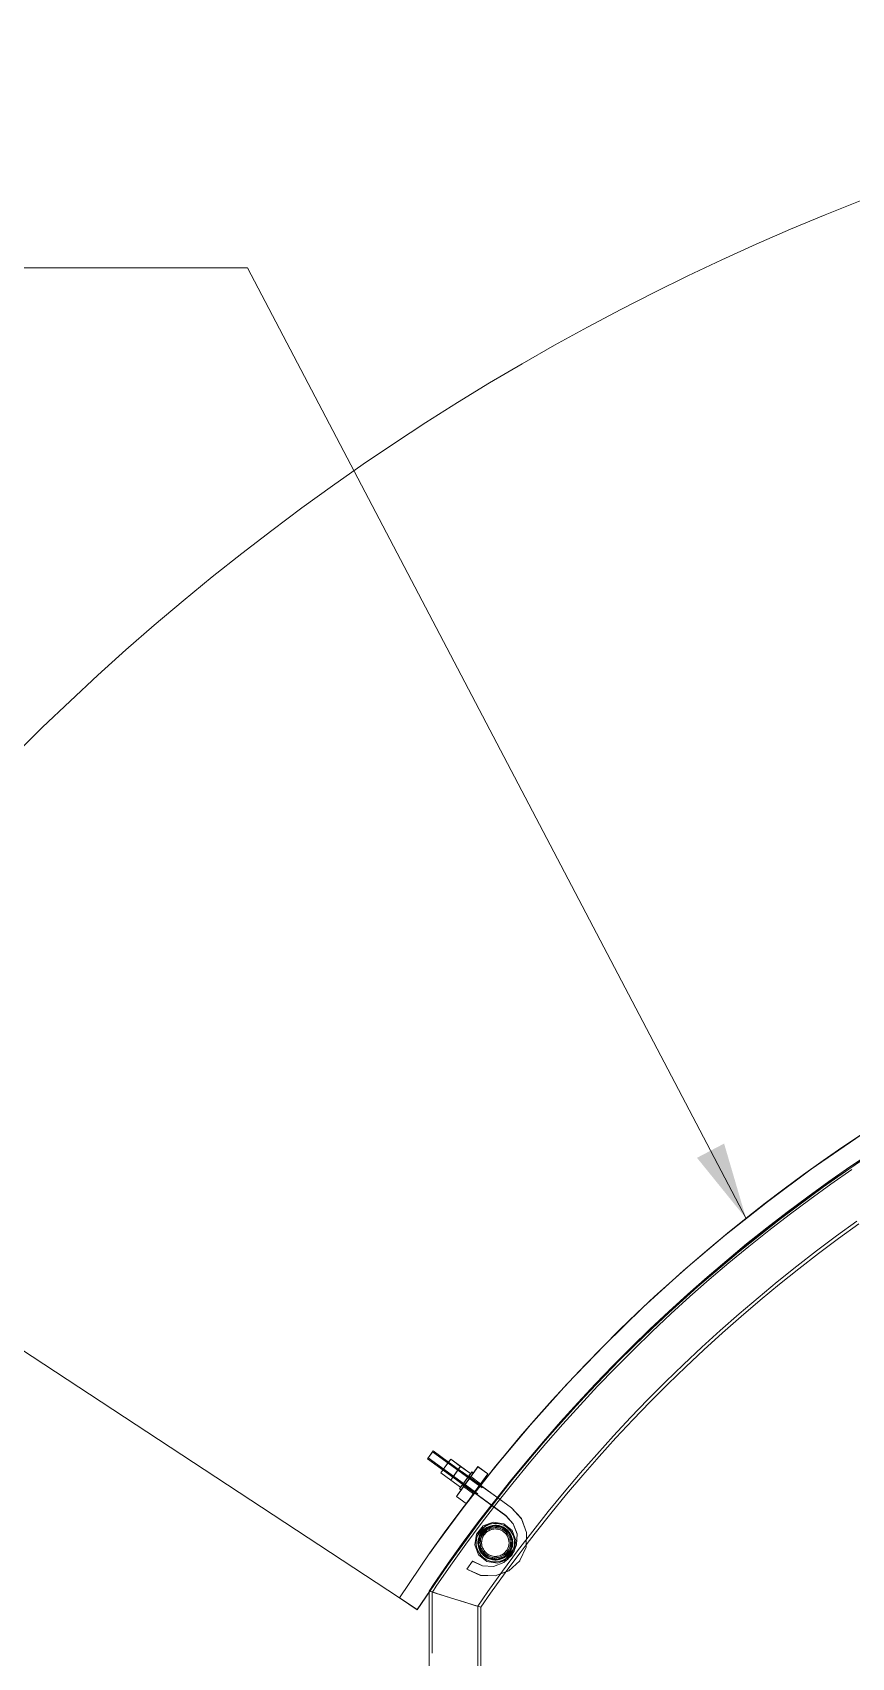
# Model space of a CAD drawing. Header units: millimetres. Extents: x -753 to 90, y 56274 to 56868.
# Drawn here: x -208.9 to -182.2, y 56557.3 to 56610.3 of the extents above; entities that cross this region are included whole.
import ezdxf

# ---------------------------------------------------------------- set-up
doc = ezdxf.new("R2010")
doc.units = ezdxf.units.MM
doc.linetypes.add('XKITLINE00', pattern=[0])
doc.linetypes.add('XKITLINE02', pattern=[4, 2, -2])
for name, color, linetype, lineweight in [('Cota', 4, 'Continuous', 0), ('Peça', 2, 'Continuous', 0), ('Texto', 7, 'Continuous', 0)]:
    doc.layers.add(name, color=color, linetype=linetype, lineweight=lineweight)

# ---------------------------------------------------------------- blocks, each defined once
blk = doc.blocks.new('*A224')
at = {"layer": 'Peça', "color": 7, "linetype": 'XKITLINE02', "lineweight": 0}
for p, q in [((-183.504, 56573.2), (-182.044, 56574.208)), ((-181.656, 56573.625), (-183.097, 56572.63)), ((-184.93, 56572.144), (-183.504, 56573.2)), ((-186.32, 56571.04), (-184.93, 56572.144)), ((-183.097, 56572.63), (-184.504, 56571.588)), ((-184.504, 56571.588), (-185.876, 56570.499)), ((-187.672, 56569.891), (-186.32, 56571.04)), ((-185.876, 56570.499), (-187.21, 56569.365)), ((-188.985, 56568.697), (-187.672, 56569.891)), ((-187.21, 56569.365), (-188.505, 56568.187)), ((-190.256, 56567.459), (-188.985, 56568.697)), ((-188.505, 56568.187), (-189.76, 56566.966)), ((-191.486, 56566.18), (-190.256, 56567.459)), ((-189.76, 56566.966), (-190.973, 56565.703)), ((-192.672, 56564.86), (-191.486, 56566.18)), ((-190.973, 56565.703), (-192.143, 56564.401)), ((-193.813, 56563.501), (-192.672, 56564.86)), ((-192.143, 56564.401), (-193.269, 56563.059)), ((-194.908, 56562.104), (-193.813, 56563.501)), ((-193.269, 56563.059), (-194.35, 56561.681)), ((-195.955, 56560.672), (-194.908, 56562.104)), ((-194.35, 56561.681), (-195.383, 56560.268)), ((-196.954, 56559.205), (-195.955, 56560.672)), ((-195.383, 56560.268), (-196.369, 56558.821)), ((-196.369, 56558.821), (-196.954, 56559.205)), ((-196.954, 56559.205), (-196.954, 56559.205)), ((-196.369, 56558.821), (-196.369, 56558.82))]:
    blk.add_line(p, q, dxfattribs=at)
blk = doc.blocks.new('*A225')
at = {"layer": 'Peça', "color": 7, "linetype": 'XKITLINE02', "lineweight": 0}
for p, q in [((-183.504, 56573.199), (-182.044, 56574.207)), ((-181.656, 56573.624), (-183.097, 56572.63)), ((-184.93, 56572.143), (-183.504, 56573.199)), ((-186.32, 56571.04), (-184.93, 56572.143)), ((-183.097, 56572.63), (-184.504, 56571.588)), ((-184.504, 56571.588), (-185.876, 56570.499)), ((-187.672, 56569.89), (-186.32, 56571.04)), ((-185.876, 56570.499), (-187.21, 56569.365)), ((-188.985, 56568.696), (-187.672, 56569.89)), ((-187.21, 56569.365), (-188.505, 56568.186)), ((-190.256, 56567.459), (-188.985, 56568.696)), ((-188.505, 56568.186), (-189.76, 56566.965)), ((-191.486, 56566.179), (-190.256, 56567.459)), ((-189.76, 56566.965), (-190.973, 56565.703)), ((-192.672, 56564.859), (-191.486, 56566.179)), ((-190.973, 56565.703), (-192.143, 56564.4)), ((-193.813, 56563.5), (-192.672, 56564.859)), ((-192.143, 56564.4), (-193.269, 56563.059)), ((-194.908, 56562.104), (-193.813, 56563.5)), ((-193.269, 56563.059), (-194.35, 56561.681)), ((-195.955, 56560.671), (-194.908, 56562.104)), ((-194.35, 56561.681), (-195.383, 56560.267)), ((-196.954, 56559.204), (-195.955, 56560.671)), ((-195.383, 56560.267), (-196.369, 56558.82)), ((-196.369, 56558.82), (-196.954, 56559.204)), ((-196.954, 56559.204), (-196.954, 56559.203)), ((-196.369, 56558.82), (-196.369, 56558.819))]:
    blk.add_line(p, q, dxfattribs=at)
blk = doc.blocks.new('*A226')
at = {"layer": 'Peça', "color": 4, "linetype": 'XKITLINE00', "lineweight": 0}
for p, q in [((-196.035, 56563.75), (-196.036, 56563.749)), ((-196.036, 56563.749), (-195.533, 56563.383)), ((-194.51, 56562.64), (-194.496, 56562.63)), ((-193.017, 56560.421), (-192.816, 56560.858)), ((-193.376, 56560.088), (-193.474, 56560.052)), ((-193.376, 56560.088), (-193.022, 56560.415)), ((-193.022, 56560.415), (-193.017, 56560.421))]:
    blk.add_line(p, q, dxfattribs=at)
at = {"layer": 'Peça', "color": 7, "linetype": 'XKITLINE02', "lineweight": 0}
for p, q in [((-195.877, 56563.967), (-196.035, 56563.75)), ((-196.014, 56563.78), (-196.008, 56563.787)), ((-196.014, 56563.78), (-193.91, 56562.251)), ((-195.893, 56563.945), (-195.873, 56563.974)), ((-195.873, 56563.974), (-195.893, 56563.945)), ((-195.85, 56564.004), (-195.877, 56563.967)), ((-195.873, 56563.974), (-193.769, 56562.445)), ((-193.29, 56562.145), (-195.85, 56564.004)), ((-195.533, 56563.383), (-194.51, 56562.64)), ((-194.496, 56562.63), (-193.476, 56561.889)), ((-193.769, 56562.445), (-193.91, 56562.251)), ((-193.79, 56562.417), (-193.769, 56562.445)), ((-192.964, 56561.791), (-193.29, 56562.145)), ((-193.233, 56561.626), (-193.476, 56561.889)), ((-193.233, 56561.626), (-193.109, 56561.29)), ((-192.964, 56561.791), (-192.797, 56561.339)), ((-193.109, 56561.29), (-193.123, 56560.932)), ((-192.797, 56561.339), (-192.816, 56560.858)), ((-193.278, 56560.6), (-193.541, 56560.357)), ((-193.273, 56560.607), (-193.278, 56560.6)), ((-193.123, 56560.932), (-193.273, 56560.607)), ((-194.567, 56560.402), (-194.752, 56560.146)), ((-194.752, 56560.146), (-194.746, 56560.142)), ((-194.746, 56560.142), (-194.309, 56559.94)), ((-194.567, 56560.402), (-194.56, 56560.397)), ((-194.56, 56560.397), (-194.235, 56560.247)), ((-194.309, 56559.94), (-193.827, 56559.921)), ((-193.877, 56560.233), (-194.235, 56560.247)), ((-193.541, 56560.357), (-193.877, 56560.233)), ((-193.474, 56560.052), (-193.827, 56559.921))]:
    blk.add_line(p, q, dxfattribs=at)
blk = doc.blocks.new('*A228')
at = {"layer": 'Peça', "color": 7, "linetype": 'XKITLINE02', "lineweight": 0}
for p, q in [((-194.453, 56561.168), (-194.116, 56561.592)), ((-194.435, 56561.283), (-194.216, 56561.554)), ((-193.89, 56561.679), (-194.216, 56561.554)), ((-193.879, 56561.573), (-194.153, 56561.468)), ((-193.89, 56561.679), (-193.545, 56561.624)), ((-193.588, 56561.527), (-193.879, 56561.573)), ((-193.545, 56561.624), (-193.414, 56561.518)), ((-194.435, 56561.283), (-194.49, 56560.938)), ((-194.338, 56561.24), (-194.384, 56560.949)), ((-194.153, 56561.468), (-194.338, 56561.24)), ((-193.588, 56561.527), (-193.36, 56561.342)), ((-193.414, 56561.518), (-193.41, 56561.514)), ((-193.41, 56561.514), (-193.274, 56561.405)), ((-193.36, 56561.342), (-193.254, 56561.068)), ((-193.3, 56560.778), (-193.254, 56561.068)), ((-193.274, 56561.405), (-193.149, 56561.079)), ((-193.149, 56561.079), (-193.204, 56560.734)), ((-194.49, 56560.938), (-194.365, 56560.612)), ((-194.279, 56560.675), (-194.384, 56560.949)), ((-194.365, 56560.612), (-194.093, 56560.393)), ((-194.05, 56560.49), (-194.279, 56560.675)), ((-194.05, 56560.49), (-193.76, 56560.444)), ((-193.76, 56560.444), (-193.485, 56560.549)), ((-193.522, 56560.426), (-193.186, 56560.848)), ((-193.485, 56560.549), (-193.3, 56560.778)), ((-193.204, 56560.734), (-193.423, 56560.463)), ((-194.093, 56560.393), (-193.749, 56560.338)), ((-193.423, 56560.463), (-193.749, 56560.338))]:
    blk.add_line(p, q, dxfattribs=at)
at = {"layer": 'Peça', "color": 4, "linetype": 'XKITLINE00', "lineweight": 0}
for p, q in [((-194.216, 56561.554), (-194.435, 56561.283)), ((-193.89, 56561.679), (-194.216, 56561.554)), ((-193.89, 56561.679), (-193.545, 56561.624)), ((-193.545, 56561.624), (-193.274, 56561.405)), ((-194.435, 56561.283), (-194.49, 56560.938)), ((-193.274, 56561.405), (-193.149, 56561.079)), ((-193.149, 56561.079), (-193.204, 56560.734)), ((-194.49, 56560.938), (-194.365, 56560.612)), ((-194.365, 56560.612), (-194.093, 56560.393)), ((-193.423, 56560.463), (-193.204, 56560.734)), ((-194.093, 56560.393), (-193.749, 56560.338)), ((-193.749, 56560.338), (-193.423, 56560.463))]:
    blk.add_line(p, q, dxfattribs=at)
for radius, start, end in [(0.628, 95.9999, 275.9999), (0.568, 336, 156), (0.628, 275.9999, 95.9999), (0.568, 156, 336)]:
    blk.add_arc((-193.819, 56561.009), radius, start, end, dxfattribs=at)
blk = doc.blocks.new('*A229')
at = {"layer": 'Peça', "color": 7, "linetype": 'XKITLINE02', "lineweight": 0}
for p, q in [((-182.232, 56573.28), (-181.533, 56573.75)), ((-182.923, 56572.798), (-182.232, 56573.28)), ((-183.606, 56572.305), (-182.923, 56572.798)), ((-183.544, 56572.219), (-182.862, 56572.711)), ((-182.862, 56572.711), (-182.172, 56573.192)), ((-184.281, 56571.801), (-183.606, 56572.305)), ((-184.217, 56571.717), (-183.544, 56572.219)), ((-184.948, 56571.286), (-184.281, 56571.801)), ((-184.883, 56571.203), (-184.217, 56571.717)), ((-184.948, 56571.286), (-185.607, 56570.761)), ((-185.54, 56570.679), (-184.883, 56571.203)), ((-182.666, 56571.023), (-182.003, 56571.501)), ((-185.607, 56570.761), (-186.257, 56570.225)), ((-186.189, 56570.144), (-185.54, 56570.679)), ((-183.32, 56570.534), (-182.666, 56571.023)), ((-186.898, 56569.679), (-186.257, 56570.225)), ((-186.829, 56569.598), (-186.189, 56570.144)), ((-184.605, 56569.526), (-183.967, 56570.035)), ((-183.967, 56570.035), (-183.32, 56570.534)), ((-187.53, 56569.122), (-186.898, 56569.679)), ((-187.46, 56569.043), (-186.829, 56569.598)), ((-185.235, 56569.006), (-184.605, 56569.526)), ((-188.154, 56568.555), (-187.53, 56569.122)), ((-188.082, 56568.477), (-187.46, 56569.043)), ((-185.857, 56568.477), (-185.235, 56569.006)), ((-188.768, 56567.978), (-188.154, 56568.555)), ((-188.694, 56567.902), (-188.082, 56568.477)), ((-186.47, 56567.937), (-185.857, 56568.477)), ((-189.372, 56567.392), (-188.768, 56567.978)), ((-189.298, 56567.316), (-188.694, 56567.902)), ((-187.074, 56567.387), (-186.47, 56567.937)), ((-189.967, 56566.795), (-189.372, 56567.392)), ((-187.67, 56566.828), (-187.074, 56567.387)), ((-189.892, 56566.721), (-189.298, 56567.316)), ((-190.553, 56566.189), (-189.967, 56566.795)), ((-190.476, 56566.116), (-189.892, 56566.721)), ((-188.256, 56566.259), (-187.67, 56566.828)), ((-191.128, 56565.574), (-190.553, 56566.189)), ((-191.05, 56565.502), (-190.476, 56566.116)), ((-188.833, 56565.681), (-188.256, 56566.259)), ((-191.693, 56564.95), (-191.128, 56565.574)), ((-191.614, 56564.879), (-191.05, 56565.502)), ((-189.4, 56565.094), (-188.833, 56565.681)), ((-192.249, 56564.316), (-191.693, 56564.95)), ((-192.169, 56564.247), (-191.614, 56564.879)), ((-189.958, 56564.497), (-189.4, 56565.094)), ((-192.794, 56563.674), (-192.249, 56564.316)), ((-192.712, 56563.606), (-192.169, 56564.247)), ((-190.506, 56563.892), (-189.958, 56564.497)), ((-193.328, 56563.023), (-192.794, 56563.674)), ((-191.045, 56563.278), (-190.506, 56563.892)), ((-193.246, 56562.956), (-192.712, 56563.606)), ((-191.573, 56562.655), (-191.045, 56563.278)), ((-193.852, 56562.363), (-193.328, 56563.023)), ((-193.769, 56562.298), (-193.246, 56562.956)), ((-192.091, 56562.024), (-191.573, 56562.655)), ((-194.366, 56561.695), (-193.852, 56562.363)), ((-194.281, 56561.631), (-193.769, 56562.298)), ((-194.366, 56561.695), (-194.868, 56561.019)), ((-194.782, 56560.956), (-194.281, 56561.631)), ((-192.599, 56561.384), (-192.091, 56562.024)), ((-194.868, 56561.019), (-195.359, 56560.335)), ((-193.097, 56560.737), (-192.599, 56561.384)), ((-195.273, 56560.273), (-194.782, 56560.956)), ((-193.584, 56560.081), (-193.097, 56560.737)), ((-193.012, 56560.673), (-193.472, 56560.054)), ((-192.813, 56560.932), (-193.012, 56560.673)), ((-195.84, 56559.642), (-195.359, 56560.335)), ((-195.752, 56559.583), (-195.273, 56560.273)), ((-194.061, 56559.418), (-193.584, 56560.081)), ((-195.983, 56559.429), (-195.84, 56559.642)), ((-195.919, 56559.409), (-195.983, 56559.429)), ((-195.983, 56559.429), (-195.919, 56559.409)), ((-195.736, 56559.352), (-195.919, 56559.409)), ((-195.919, 56559.409), (-195.736, 56559.352)), ((-195.877, 56559.396), (-195.752, 56559.583)), ((-194.397, 56558.932), (-194.061, 56559.418)), ((-195.821, 56559.378), (-195.877, 56559.396)), ((-195.877, 56559.396), (-195.821, 56559.378)), ((-195.661, 56559.328), (-195.821, 56559.378)), ((-195.821, 56559.378), (-195.661, 56559.328)), ((-195.736, 56559.352), (-195.422, 56559.253)), ((-195.464, 56559.266), (-195.462, 56559.266)), ((-195.464, 56559.266), (-195.462, 56559.266)), ((-195.139, 56559.165), (-195.462, 56559.266)), ((-194.815, 56559.063), (-195.139, 56559.165)), ((-194.855, 56559.076), (-194.815, 56559.063)), ((-194.855, 56559.076), (-194.54, 56558.977)), ((-194.615, 56559), (-194.454, 56558.95)), ((-194.454, 56558.95), (-194.615, 56559)), ((-194.54, 56558.977), (-194.356, 56558.919)), ((-194.454, 56558.95), (-194.397, 56558.932)), ((-194.397, 56558.932), (-194.454, 56558.95)), ((-194.356, 56558.919), (-194.291, 56558.899))]:
    blk.add_line(p, q, dxfattribs=at)
at = {"layer": 'Peça', "color": 4, "linetype": 'XKITLINE00', "lineweight": 0}
for p, q in [((-182.603, 56570.937), (-181.942, 56571.414)), ((-183.256, 56570.45), (-182.603, 56570.937)), ((-183.901, 56569.952), (-183.256, 56570.45)), ((-184.538, 56569.444), (-183.901, 56569.952)), ((-185.167, 56568.925), (-184.538, 56569.444)), ((-185.788, 56568.397), (-185.167, 56568.925)), ((-186.399, 56567.858), (-185.788, 56568.397)), ((-187.002, 56567.31), (-186.399, 56567.858)), ((-187.596, 56566.752), (-187.002, 56567.31)), ((-188.181, 56566.184), (-187.596, 56566.752)), ((-188.757, 56565.607), (-188.181, 56566.184)), ((-188.757, 56565.607), (-189.323, 56565.021)), ((-189.323, 56565.021), (-189.88, 56564.426)), ((-190.427, 56563.821), (-189.88, 56564.426)), ((-190.964, 56563.209), (-190.427, 56563.821)), ((-191.492, 56562.587), (-190.964, 56563.209)), ((-192.009, 56561.957), (-191.492, 56562.587)), ((-192.516, 56561.319), (-192.009, 56561.957)), ((-192.516, 56561.319), (-192.813, 56560.932)), ((-193.974, 56559.356), (-193.498, 56560.018)), ((-193.472, 56560.054), (-193.498, 56560.018)), ((-195.736, 56559.352), (-195.464, 56559.266)), ((-195.462, 56559.266), (-195.139, 56559.165)), ((-194.815, 56559.063), (-195.139, 56559.165)), ((-194.54, 56558.977), (-194.815, 56559.063)), ((-194.356, 56558.919), (-194.54, 56558.977)), ((-194.291, 56558.899), (-194.356, 56558.919)), ((-194.291, 56558.899), (-193.974, 56559.356))]:
    blk.add_line(p, q, dxfattribs=at)
blk = doc.blocks.new('*A230')
at = {"layer": 'Peça', "color": 7, "linetype": 'XKITLINE02', "lineweight": 0}
for p, q in [((-194.116, 56561.592), (-194.453, 56561.168)), ((-194.435, 56561.283), (-194.216, 56561.554)), ((-194.435, 56561.283), (-194.216, 56561.554)), ((-193.89, 56561.679), (-194.216, 56561.554)), ((-193.89, 56561.679), (-194.216, 56561.554)), ((-194.153, 56561.468), (-193.879, 56561.573)), ((-193.89, 56561.679), (-193.545, 56561.624)), ((-193.89, 56561.679), (-193.545, 56561.624)), ((-193.879, 56561.573), (-193.588, 56561.527)), ((-193.545, 56561.624), (-193.274, 56561.405)), ((-193.545, 56561.624), (-193.274, 56561.405)), ((-194.435, 56561.283), (-194.49, 56560.938)), ((-194.49, 56560.938), (-194.435, 56561.283)), ((-194.384, 56560.949), (-194.338, 56561.24)), ((-194.338, 56561.24), (-194.153, 56561.468)), ((-193.588, 56561.527), (-193.36, 56561.342)), ((-193.36, 56561.342), (-193.254, 56561.068)), ((-193.254, 56561.068), (-193.3, 56560.778)), ((-193.274, 56561.405), (-193.149, 56561.079)), ((-193.274, 56561.405), (-193.149, 56561.079)), ((-193.149, 56561.079), (-193.204, 56560.734)), ((-193.149, 56561.079), (-193.204, 56560.735)), ((-194.49, 56560.938), (-194.365, 56560.612)), ((-194.49, 56560.938), (-194.365, 56560.612)), ((-194.279, 56560.675), (-194.384, 56560.949)), ((-194.365, 56560.612), (-194.093, 56560.393)), ((-194.365, 56560.612), (-194.093, 56560.393)), ((-194.05, 56560.49), (-194.279, 56560.675)), ((-193.76, 56560.444), (-194.05, 56560.49)), ((-193.485, 56560.549), (-193.76, 56560.444)), ((-193.186, 56560.848), (-193.522, 56560.426)), ((-193.3, 56560.778), (-193.485, 56560.549)), ((-193.204, 56560.735), (-193.423, 56560.463)), ((-193.204, 56560.734), (-193.423, 56560.463)), ((-194.093, 56560.393), (-193.749, 56560.338)), ((-194.093, 56560.393), (-193.749, 56560.338)), ((-193.423, 56560.463), (-193.749, 56560.338)), ((-193.423, 56560.463), (-193.749, 56560.338))]:
    blk.add_line(p, q, dxfattribs=at)
for radius, start, end in [(0.628, 51, 231), (0.568, 36, 216), (0.568, 216, 36), (0.628, 231, 51)]:
    blk.add_arc((-193.819, 56561.009), radius, start, end, dxfattribs=at)
blk = doc.blocks.new('*A246')
at = {"layer": 'Peça', "color": 7, "linetype": 'XKITLINE02', "lineweight": 0}
for p, q in [((-195.987, 56559.43), (-195.987, 56559.38)), ((-195.923, 56559.41), (-195.987, 56559.43)), ((-195.987, 56559.43), (-195.959, 56559.422)), ((-195.464, 56559.266), (-195.923, 56559.41)), ((-195.881, 56559.397), (-195.881, 56526.144)), ((-195.825, 56559.379), (-195.881, 56559.397)), ((-195.881, 56559.397), (-195.825, 56559.379)), ((-195.825, 56559.379), (-195.664, 56559.329)), ((-195.664, 56559.329), (-195.825, 56559.379)), ((-195.664, 56559.329), (-195.139, 56559.165)), ((-195.423, 56559.254), (-195.464, 56559.266)), ((-195.423, 56559.254), (-194.855, 56559.076)), ((-195.423, 56559.254), (-194.855, 56559.076)), ((-195.139, 56559.165), (-194.54, 56558.977)), ((-195.139, 56559.165), (-195.139, 56559.165)), ((-194.815, 56559.063), (-194.615, 56559)), ((-194.615, 56559), (-194.454, 56558.95)), ((-194.454, 56558.95), (-194.615, 56559)), ((-194.356, 56558.919), (-194.54, 56558.977)), ((-194.454, 56558.95), (-194.397, 56558.932)), ((-194.397, 56558.932), (-194.454, 56558.95)), ((-194.397, 56558.932), (-194.397, 56526.144)), ((-194.291, 56558.899), (-194.356, 56558.919)), ((-195.987, 56528.08), (-195.987, 56527.949)), ((-195.987, 56527.035), (-195.987, 56526.144)), ((-195.987, 56526.144), (-195.923, 56526.144)), ((-195.923, 56526.144), (-195.987, 56526.144)), ((-195.923, 56526.144), (-195.825, 56526.144)), ((-195.575, 56526.144), (-195.923, 56526.144)), ((-195.881, 56526.144), (-195.825, 56526.144)), ((-195.881, 56526.144), (-195.709, 56526.144)), ((-195.825, 56526.144), (-194.815, 56526.144)), ((-195.423, 56526.144), (-194.454, 56526.144)), ((-195.423, 56526.144), (-194.356, 56526.144)), ((-195.127, 56526.144), (-194.356, 56526.144)), ((-194.397, 56526.144), (-194.48, 56526.144)), ((-194.454, 56526.144), (-194.397, 56526.144)), ((-194.356, 56526.144), (-194.291, 56526.144)), ((-194.356, 56526.144), (-194.351, 56526.144))]:
    blk.add_line(p, q, dxfattribs=at)
at = {"layer": 'Peça', "color": 4, "linetype": 'XKITLINE00', "lineweight": 0}
for p, q in [((-195.959, 56559.422), (-195.739, 56559.353)), ((-195.987, 56559.38), (-195.987, 56528.08)), ((-195.739, 56559.353), (-195.464, 56559.266)), ((-195.464, 56559.266), (-195.139, 56559.165)), ((-195.139, 56559.165), (-194.815, 56559.063)), ((-194.815, 56559.063), (-194.54, 56558.977)), ((-194.54, 56558.977), (-194.356, 56558.919)), ((-194.356, 56558.919), (-194.291, 56558.899)), ((-194.291, 56526.144), (-194.291, 56558.899)), ((-195.987, 56527.949), (-195.987, 56527.035)), ((-195.575, 56526.144), (-195.464, 56526.144)), ((-195.464, 56526.144), (-195.139, 56526.144)), ((-195.139, 56526.144), (-195.127, 56526.144)), ((-194.351, 56526.144), (-194.291, 56526.144))]:
    blk.add_line(p, q, dxfattribs=at)
blk = doc.blocks.new('*A257')
at = {"layer": 'Peça', "color": 7, "linetype": 'XKITLINE02', "lineweight": 0}
for p, q in [((-182.044, 56574.207), (-183.504, 56573.199)), ((-181.656, 56573.625), (-183.097, 56572.63)), ((-183.504, 56573.199), (-184.93, 56572.143)), ((-184.93, 56572.143), (-186.32, 56571.04)), ((-183.097, 56572.63), (-184.504, 56571.588)), ((-184.504, 56571.588), (-185.876, 56570.499)), ((-186.32, 56571.04), (-187.672, 56569.89)), ((-185.876, 56570.499), (-187.21, 56569.365)), ((-187.672, 56569.89), (-188.985, 56568.696)), ((-187.21, 56569.365), (-188.505, 56568.186)), ((-188.985, 56568.696), (-190.256, 56567.459)), ((-188.505, 56568.186), (-189.76, 56566.965)), ((-190.256, 56567.459), (-191.486, 56566.179)), ((-189.76, 56566.965), (-190.973, 56565.703)), ((-191.486, 56566.179), (-192.672, 56564.859)), ((-190.973, 56565.703), (-192.143, 56564.4)), ((-192.672, 56564.859), (-193.813, 56563.5)), ((-192.143, 56564.4), (-193.269, 56563.059)), ((-193.813, 56563.5), (-194.908, 56562.104)), ((-193.269, 56563.059), (-194.35, 56561.681)), ((-194.908, 56562.104), (-195.955, 56560.671)), ((-194.35, 56561.681), (-195.383, 56560.268)), ((-195.955, 56560.671), (-196.954, 56559.204)), ((-195.383, 56560.268), (-196.369, 56558.82)), ((-196.369, 56558.82), (-196.954, 56559.204)), ((-196.954, 56559.204), (-196.954, 56559.204)), ((-196.369, 56558.82), (-196.369, 56558.821))]:
    blk.add_line(p, q, dxfattribs=at)
at = {"layer": 'Peça', "color": 4, "linetype": 'XKITLINE00', "lineweight": 0}
for p, q in [((-195.955, 56560.672), (-196.954, 56559.205)), ((-196.369, 56558.821), (-195.383, 56560.269)), ((-196.369, 56558.821), (-196.954, 56559.205)), ((-196.954, 56559.204), (-196.954, 56559.205))]:
    blk.add_line(p, q, dxfattribs=at)
for radius in [52.9, 52.2]:
    blk.add_arc((-152.735, 56530.17), radius, 35.2297, 144.7881, dxfattribs=at)
blk = doc.blocks.new('*A258')
at = {"layer": 'Peça', "color": 7, "linetype": 'XKITLINE02', "lineweight": 0}
for p, q in [((-182.044, 56574.207), (-183.504, 56573.199)), ((-181.656, 56573.624), (-183.097, 56572.63)), ((-183.504, 56573.199), (-184.93, 56572.143)), ((-184.93, 56572.143), (-186.32, 56571.039)), ((-183.097, 56572.63), (-184.504, 56571.587)), ((-184.504, 56571.587), (-185.876, 56570.498)), ((-186.32, 56571.039), (-187.672, 56569.89)), ((-185.876, 56570.498), (-187.21, 56569.364)), ((-187.672, 56569.89), (-188.985, 56568.696)), ((-187.21, 56569.364), (-188.505, 56568.186)), ((-188.985, 56568.696), (-190.256, 56567.458)), ((-188.505, 56568.186), (-189.76, 56566.965)), ((-190.256, 56567.458), (-191.486, 56566.179)), ((-189.76, 56566.965), (-190.973, 56565.702)), ((-191.486, 56566.179), (-192.672, 56564.859)), ((-190.973, 56565.702), (-192.143, 56564.4)), ((-192.672, 56564.859), (-193.813, 56563.5)), ((-192.143, 56564.4), (-193.269, 56563.059)), ((-193.813, 56563.5), (-194.908, 56562.103)), ((-193.269, 56563.059), (-194.35, 56561.681)), ((-194.908, 56562.103), (-195.955, 56560.671)), ((-194.35, 56561.681), (-195.383, 56560.267)), ((-195.955, 56560.671), (-196.954, 56559.204)), ((-195.383, 56560.267), (-196.369, 56558.82)), ((-196.369, 56558.82), (-196.954, 56559.204))]:
    blk.add_line(p, q, dxfattribs=at)
at = {"layer": 'Peça', "color": 4, "linetype": 'XKITLINE00', "lineweight": 0}
for p, q in [((-195.955, 56560.671), (-196.954, 56559.204)), ((-196.369, 56558.82), (-195.383, 56560.267)), ((-196.369, 56558.82), (-196.954, 56559.204)), ((-196.954, 56559.204), (-196.954, 56559.204)), ((-196.369, 56558.82), (-196.369, 56558.82))]:
    blk.add_line(p, q, dxfattribs=at)
for radius in [52.9, 52.2]:
    blk.add_arc((-152.735, 56530.168), radius, 35.2297, 144.7881, dxfattribs=at)
blk = doc.blocks.new('*A263')
at = {"layer": 'Peça', "color": 7, "linetype": 'XKITLINE02', "lineweight": 0}
for p, q in [((-195.276, 56563.736), (-195.489, 56563.444)), ((-195.602, 56563.288), (-195.489, 56563.444)), ((-195.521, 56563.4), (-195.197, 56563.165)), ((-195.358, 56563.624), (-195.034, 56563.389)), ((-195.279, 56563.053), (-195.166, 56563.208)), ((-195.166, 56563.208), (-194.953, 56563.501))]:
    blk.add_line(p, q, dxfattribs=at)
at = {"layer": 'Peça', "color": 4, "linetype": 'XKITLINE00', "lineweight": 0}
for p, q in [((-195.358, 56563.624), (-195.276, 56563.736)), ((-194.953, 56563.501), (-195.276, 56563.736)), ((-195.602, 56563.288), (-195.521, 56563.4)), ((-195.279, 56563.053), (-195.602, 56563.288)), ((-195.521, 56563.4), (-195.358, 56563.624)), ((-195.197, 56563.165), (-195.521, 56563.4)), ((-195.034, 56563.389), (-195.358, 56563.624)), ((-195.197, 56563.165), (-195.279, 56563.053)), ((-195.034, 56563.389), (-195.197, 56563.165)), ((-194.953, 56563.501), (-195.034, 56563.389))]:
    blk.add_line(p, q, dxfattribs=at)
blk = doc.blocks.new('*A264')
at = {"layer": 'Peça', "color": 7, "linetype": 'XKITLINE02', "lineweight": 0}
for p, q in [((-195.279, 56563.053), (-195.166, 56563.208)), ((-195.197, 56563.165), (-194.873, 56562.93)), ((-194.953, 56563.501), (-195.166, 56563.208)), ((-195.034, 56563.389), (-194.711, 56563.154)), ((-194.711, 56563.154), (-194.873, 56562.93)), ((-194.629, 56563.266), (-194.842, 56562.973)), ((-194.711, 56563.154), (-194.692, 56563.18)), ((-194.692, 56563.18), (-194.629, 56563.266)), ((-194.955, 56562.818), (-194.842, 56562.973)), ((-194.873, 56562.93), (-194.955, 56562.818))]:
    blk.add_line(p, q, dxfattribs=at)
at = {"layer": 'Peça', "color": 4, "linetype": 'XKITLINE00', "lineweight": 0}
for p, q in [((-195.279, 56563.053), (-195.197, 56563.165)), ((-195.197, 56563.165), (-195.034, 56563.389)), ((-194.873, 56562.93), (-195.197, 56563.165)), ((-195.034, 56563.389), (-194.953, 56563.501)), ((-194.711, 56563.154), (-195.034, 56563.389)), ((-194.629, 56563.266), (-194.953, 56563.501)), ((-194.955, 56562.818), (-195.279, 56563.053))]:
    blk.add_line(p, q, dxfattribs=at)
blk = doc.blocks.new('*A265')
at = {"layer": 'Peça', "color": 4, "linetype": 'XKITLINE00', "lineweight": 0}
for p, q in [((-194.965, 56562.804), (-194.619, 56563.28)), ((-194.592, 56563.317), (-194.619, 56563.28)), ((-194.592, 56563.317), (-194.54, 56563.279)), ((-194.992, 56562.767), (-194.965, 56562.804)), ((-194.992, 56562.767), (-194.94, 56562.729))]:
    blk.add_line(p, q, dxfattribs=at)
at = {"layer": 'Peça', "color": 7, "linetype": 'XKITLINE02', "lineweight": 0}
for p, q in [((-194.567, 56563.243), (-194.94, 56562.729)), ((-194.686, 56563.188), (-194.898, 56562.896)), ((-194.54, 56563.279), (-194.846, 56562.859)), ((-194.619, 56563.28), (-194.842, 56562.973)), ((-194.686, 56563.188), (-194.634, 56563.15)), ((-194.649, 56563.131), (-194.64, 56563.143)), ((-194.64, 56563.143), (-194.634, 56563.15)), ((-194.842, 56562.973), (-194.992, 56562.767)), ((-194.79, 56562.936), (-194.913, 56562.766)), ((-194.898, 56562.896), (-194.846, 56562.859))]:
    blk.add_line(p, q, dxfattribs=at)
blk = doc.blocks.new('*A266')
at = {"layer": 'Peça', "color": 7, "linetype": 'XKITLINE02', "lineweight": 0}
for p, q in [((-194.435, 56563.425), (-194.917, 56562.762)), ((-194.623, 56563.166), (-194.858, 56562.843)), ((-194.623, 56563.166), (-194.299, 56562.931)), ((-194.388, 56563.49), (-194.435, 56563.425)), ((-194.24, 56563.012), (-194.064, 56563.255)), ((-194.917, 56562.762), (-195.093, 56562.519)), ((-194.858, 56562.843), (-194.534, 56562.607)), ((-194.722, 56562.349), (-194.24, 56563.012)), ((-194.358, 56562.85), (-194.534, 56562.607)), ((-194.534, 56562.607), (-194.518, 56562.629)), ((-194.518, 56562.629), (-194.299, 56562.931)), ((-194.769, 56562.284), (-194.722, 56562.349))]:
    blk.add_line(p, q, dxfattribs=at)
at = {"layer": 'Peça', "color": 4, "linetype": 'XKITLINE00', "lineweight": 0}
for p, q in [((-194.74, 56563.004), (-194.435, 56563.425)), ((-194.435, 56563.425), (-194.388, 56563.49)), ((-194.111, 56563.19), (-194.417, 56562.769)), ((-194.388, 56563.49), (-194.064, 56563.255)), ((-194.064, 56563.255), (-194.111, 56563.19)), ((-195.046, 56562.584), (-194.74, 56563.004)), ((-194.417, 56562.769), (-194.722, 56562.349)), ((-195.093, 56562.519), (-195.046, 56562.584)), ((-195.093, 56562.519), (-194.769, 56562.284)), ((-194.722, 56562.349), (-194.769, 56562.284))]:
    blk.add_line(p, q, dxfattribs=at)
blk = doc.blocks.new('*A272')
at = {"layer": 'Peça', "color": 4, "linetype": 'XKITLINE00', "lineweight": 0}
for p, q in [((-195.85, 56564.006), (-196.036, 56563.75)), ((-196.036, 56563.75), (-195.532, 56563.384)), ((-195.85, 56564.006), (-195.346, 56563.64)), ((-194.51, 56562.641), (-194.495, 56562.631)), ((-194.324, 56562.897), (-194.3, 56562.88)), ((-193.928, 56562.219), (-193.476, 56561.891)), ((-193.733, 56562.468), (-193.29, 56562.146)), ((-192.964, 56561.793), (-193.29, 56562.146)), ((-193.233, 56561.628), (-193.476, 56561.891)), ((-193.109, 56561.292), (-193.233, 56561.628)), ((-192.797, 56561.341), (-192.964, 56561.793)), ((-193.123, 56560.934), (-193.109, 56561.292)), ((-192.816, 56560.86), (-192.797, 56561.341)), ((-193.409, 56560.481), (-193.278, 56560.602)), ((-193.273, 56560.608), (-193.278, 56560.602)), ((-193.23, 56560.701), (-193.273, 56560.608)), ((-193.123, 56560.934), (-193.198, 56560.772)), ((-193.017, 56560.423), (-192.816, 56560.86)), ((-194.567, 56560.404), (-194.752, 56560.148)), ((-194.752, 56560.148), (-194.746, 56560.143)), ((-194.746, 56560.143), (-194.309, 56559.942)), ((-194.567, 56560.404), (-194.56, 56560.399)), ((-194.56, 56560.399), (-194.235, 56560.249)), ((-194.309, 56559.942), (-193.827, 56559.923)), ((-193.877, 56560.235), (-194.235, 56560.249)), ((-193.541, 56560.359), (-193.877, 56560.235)), ((-193.827, 56559.923), (-193.376, 56560.089)), ((-193.431, 56560.46), (-193.541, 56560.359)), ((-193.376, 56560.089), (-193.022, 56560.416)), ((-193.022, 56560.416), (-193.017, 56560.423))]:
    blk.add_line(p, q, dxfattribs=at)
at = {"layer": 'Peça', "color": 7, "linetype": 'XKITLINE02', "lineweight": 0}
for p, q in [((-196.014, 56563.781), (-193.91, 56562.253)), ((-195.893, 56563.947), (-195.873, 56563.975)), ((-195.873, 56563.975), (-195.893, 56563.947)), ((-195.873, 56563.975), (-193.769, 56562.447)), ((-195.532, 56563.384), (-194.51, 56562.641)), ((-195.346, 56563.64), (-194.324, 56562.897)), ((-194.495, 56562.631), (-193.928, 56562.219)), ((-194.3, 56562.88), (-193.733, 56562.468)), ((-193.769, 56562.447), (-193.91, 56562.253)), ((-193.79, 56562.419), (-193.769, 56562.447)), ((-193.409, 56560.481), (-193.431, 56560.46)), ((-193.198, 56560.772), (-193.23, 56560.701))]:
    blk.add_line(p, q, dxfattribs=at)
blk = doc.blocks.new('*A279')
at = {"layer": 'Peça', "color": 7, "linetype": 'XKITLINE02', "lineweight": 0}
for p, q in [((-194.135, 56561.442), (-193.875, 56561.542)), ((-193.875, 56561.542), (-193.6, 56561.498)), ((-194.354, 56560.95), (-194.311, 56561.225)), ((-194.311, 56561.225), (-194.135, 56561.442)), ((-193.6, 56561.498), (-193.384, 56561.323)), ((-193.384, 56561.323), (-193.284, 56561.063)), ((-193.284, 56561.063), (-193.328, 56560.788)), ((-194.254, 56560.69), (-194.354, 56560.95)), ((-194.146, 56560.603), (-194.254, 56560.69)), ((-194.146, 56560.603), (-194.13, 56560.59)), ((-194.13, 56560.59), (-194.038, 56560.515)), ((-193.763, 56560.471), (-194.038, 56560.515)), ((-193.503, 56560.571), (-193.763, 56560.471)), ((-193.503, 56560.571), (-193.328, 56560.788))]:
    blk.add_line(p, q, dxfattribs=at)
for radius, start, end in [(0.492, 95.9999, 275.9999), (0.448, 96, 276), (0.492, 275.9999, 95.9999), (0.448, 276, 96)]:
    blk.add_arc((-193.819, 56561.007), radius, start, end, dxfattribs=at)
blk = doc.blocks.new('*A280')
at = {"layer": 'Peça', "color": 7, "linetype": 'XKITLINE02', "lineweight": 0}
for p, q in [((-193.876, 56561.543), (-194.136, 56561.443)), ((-193.601, 56561.499), (-193.876, 56561.543)), ((-194.311, 56561.226), (-194.355, 56560.951)), ((-194.136, 56561.443), (-194.311, 56561.226)), ((-193.384, 56561.324), (-193.601, 56561.499)), ((-193.285, 56561.064), (-193.384, 56561.324)), ((-193.328, 56560.789), (-193.285, 56561.064)), ((-194.355, 56560.951), (-194.255, 56560.691)), ((-194.255, 56560.691), (-194.038, 56560.516)), ((-194.038, 56560.516), (-193.763, 56560.473)), ((-193.763, 56560.473), (-193.503, 56560.572)), ((-193.503, 56560.572), (-193.328, 56560.789))]:
    blk.add_line(p, q, dxfattribs=at)
at = {"layer": 'Peça', "color": 4, "linetype": 'XKITLINE00', "lineweight": 0}
for radius, start, end in [(0.538, 306, 126), (0.538, 126, 306), (0.448, 36, 216), (0.448, 216, 36)]:
    blk.add_arc((-193.82, 56561.008), radius, start, end, dxfattribs=at)
at = {"layer": 'Peça', "color": 7, "linetype": 'XKITLINE02', "lineweight": 0}
for centre, radius, start, end in [((-193.819, 56561.008), 0.492, 51, 231), ((-193.82, 56561.008), 0.448, 126, 306), ((-193.819, 56561.008), 0.492, 231, 51), ((-193.82, 56561.008), 0.448, 306, 126)]:
    blk.add_arc(centre, radius, start, end, dxfattribs=at)
blk = doc.blocks.new('*A281')
at = {"layer": 'Peça', "color": 7, "linetype": 'XKITLINE02', "lineweight": 0}
for p, q in [((-195.276, 56563.736), (-195.358, 56563.623)), ((-195.358, 56563.623), (-195.276, 56563.736)), ((-194.953, 56563.5), (-195.276, 56563.736)), ((-195.602, 56563.287), (-195.489, 56563.443)), ((-195.602, 56563.287), (-195.521, 56563.399)), ((-195.279, 56563.052), (-195.602, 56563.287)), ((-195.521, 56563.399), (-195.358, 56563.623)), ((-195.197, 56563.164), (-195.521, 56563.399)), ((-195.521, 56563.399), (-195.197, 56563.164)), ((-195.489, 56563.443), (-195.358, 56563.623)), ((-195.034, 56563.388), (-195.358, 56563.623)), ((-195.034, 56563.388), (-195.358, 56563.623)), ((-195.279, 56563.052), (-195.165, 56563.208)), ((-195.197, 56563.164), (-195.279, 56563.052)), ((-195.034, 56563.388), (-195.197, 56563.164)), ((-195.165, 56563.208), (-195.034, 56563.388)), ((-195.034, 56563.388), (-194.953, 56563.5)), ((-194.953, 56563.5), (-195.034, 56563.388))]:
    blk.add_line(p, q, dxfattribs=at)
blk = doc.blocks.new('*A282')
at = {"layer": 'Peça', "color": 7, "linetype": 'XKITLINE02', "lineweight": 0}
for p, q in [((-195.279, 56563.052), (-195.165, 56563.208)), ((-195.279, 56563.052), (-195.197, 56563.164)), ((-195.197, 56563.164), (-195.034, 56563.388)), ((-194.873, 56562.929), (-195.197, 56563.164)), ((-195.197, 56563.164), (-194.873, 56562.929)), ((-195.165, 56563.208), (-195.034, 56563.388)), ((-194.953, 56563.5), (-195.034, 56563.388)), ((-195.034, 56563.388), (-194.953, 56563.5)), ((-194.711, 56563.153), (-195.034, 56563.388)), ((-194.711, 56563.153), (-195.034, 56563.388)), ((-194.629, 56563.265), (-194.953, 56563.5)), ((-194.711, 56563.153), (-194.873, 56562.929)), ((-194.841, 56562.973), (-194.711, 56563.153)), ((-194.629, 56563.265), (-194.711, 56563.153)), ((-194.629, 56563.265), (-194.711, 56563.153)), ((-194.955, 56562.817), (-195.279, 56563.052)), ((-194.955, 56562.817), (-194.841, 56562.973)), ((-194.873, 56562.929), (-194.955, 56562.817))]:
    blk.add_line(p, q, dxfattribs=at)
blk = doc.blocks.new('*A283')
at = {"layer": 'Peça', "color": 7, "linetype": 'XKITLINE02', "lineweight": 0}
for p, q in [((-194.592, 56563.316), (-194.992, 56562.766)), ((-194.965, 56562.803), (-194.619, 56563.279)), ((-194.567, 56563.242), (-194.94, 56562.728)), ((-194.686, 56563.187), (-194.898, 56562.895)), ((-194.64, 56563.141), (-194.846, 56562.858)), ((-194.634, 56563.149), (-194.832, 56562.877)), ((-194.686, 56563.187), (-194.634, 56563.149)), ((-194.649, 56563.13), (-194.64, 56563.142)), ((-194.54, 56563.279), (-194.64, 56563.141)), ((-194.64, 56563.142), (-194.634, 56563.149)), ((-194.592, 56563.316), (-194.54, 56563.279)), ((-194.54, 56563.279), (-194.567, 56563.242)), ((-194.992, 56562.766), (-194.94, 56562.728)), ((-194.74, 56563.003), (-194.913, 56562.765)), ((-194.898, 56562.895), (-194.846, 56562.858))]:
    blk.add_line(p, q, dxfattribs=at)
blk = doc.blocks.new('*A284')
at = {"layer": 'Peça', "color": 7, "linetype": 'XKITLINE02', "lineweight": 0}
for p, q in [((-195.046, 56562.583), (-194.564, 56563.246)), ((-194.435, 56563.424), (-194.917, 56562.761)), ((-194.623, 56563.165), (-194.858, 56562.842)), ((-194.623, 56563.165), (-194.299, 56562.93)), ((-194.111, 56563.189), (-194.593, 56562.526)), ((-194.564, 56563.246), (-194.388, 56563.489)), ((-194.388, 56563.489), (-194.435, 56563.424)), ((-194.388, 56563.489), (-194.064, 56563.254)), ((-194.24, 56563.011), (-194.064, 56563.254)), ((-194.064, 56563.254), (-194.111, 56563.189)), ((-194.917, 56562.761), (-195.093, 56562.518)), ((-194.858, 56562.842), (-194.534, 56562.607)), ((-194.722, 56562.348), (-194.24, 56563.011)), ((-194.366, 56562.838), (-194.534, 56562.607)), ((-194.534, 56562.607), (-194.518, 56562.628)), ((-194.518, 56562.628), (-194.299, 56562.93)), ((-195.093, 56562.518), (-195.046, 56562.583)), ((-195.093, 56562.518), (-194.769, 56562.283)), ((-194.593, 56562.526), (-194.769, 56562.283)), ((-194.769, 56562.283), (-194.722, 56562.348))]:
    blk.add_line(p, q, dxfattribs=at)
blk = doc.blocks.new('*A285')
at = {"layer": 'Peça', "color": 7, "linetype": 'XKITLINE02', "lineweight": 0}
for p, q in [((-195.85, 56564.005), (-196.036, 56563.75)), ((-196.036, 56563.75), (-193.476, 56561.89)), ((-196.014, 56563.78), (-193.91, 56562.252)), ((-195.893, 56563.946), (-195.873, 56563.974)), ((-195.873, 56563.974), (-195.893, 56563.946)), ((-195.873, 56563.974), (-193.769, 56562.446)), ((-193.29, 56562.145), (-195.85, 56564.005)), ((-193.769, 56562.446), (-193.91, 56562.252)), ((-193.79, 56562.418), (-193.769, 56562.446)), ((-192.964, 56561.792), (-193.29, 56562.145)), ((-193.233, 56561.627), (-193.476, 56561.89)), ((-193.233, 56561.627), (-193.109, 56561.291)), ((-192.964, 56561.792), (-192.797, 56561.34)), ((-193.123, 56560.933), (-193.109, 56561.291)), ((-192.797, 56561.34), (-192.816, 56560.859)), ((-193.278, 56560.601), (-193.541, 56560.358)), ((-193.273, 56560.608), (-193.278, 56560.601)), ((-193.123, 56560.933), (-193.273, 56560.608)), ((-193.017, 56560.422), (-192.816, 56560.859)), ((-194.567, 56560.403), (-194.752, 56560.147)), ((-194.752, 56560.147), (-194.746, 56560.142)), ((-194.746, 56560.142), (-194.309, 56559.941)), ((-194.567, 56560.403), (-194.56, 56560.398)), ((-194.56, 56560.398), (-194.235, 56560.248)), ((-194.309, 56559.941), (-193.827, 56559.922)), ((-193.877, 56560.234), (-194.235, 56560.248)), ((-193.541, 56560.358), (-193.877, 56560.234)), ((-193.376, 56560.089), (-193.827, 56559.922)), ((-193.376, 56560.089), (-193.022, 56560.415)), ((-193.022, 56560.415), (-193.017, 56560.422))]:
    blk.add_line(p, q, dxfattribs=at)
blk = doc.blocks.new('*A286')
at = {"layer": 'Peça', "color": 7, "linetype": 'XKITLINE02', "lineweight": 0}
for p, q in [((-195.276, 56563.735), (-195.358, 56563.623)), ((-195.358, 56563.623), (-195.276, 56563.735)), ((-194.953, 56563.5), (-195.276, 56563.735)), ((-195.602, 56563.287), (-195.489, 56563.443)), ((-195.602, 56563.287), (-195.521, 56563.399)), ((-195.279, 56563.052), (-195.602, 56563.287)), ((-195.521, 56563.399), (-195.358, 56563.623)), ((-195.197, 56563.164), (-195.521, 56563.399)), ((-195.521, 56563.399), (-195.197, 56563.164)), ((-195.489, 56563.443), (-195.358, 56563.623)), ((-195.034, 56563.388), (-195.358, 56563.623)), ((-195.034, 56563.388), (-195.358, 56563.623)), ((-195.279, 56563.052), (-195.165, 56563.208)), ((-195.197, 56563.164), (-195.279, 56563.052)), ((-195.034, 56563.388), (-195.197, 56563.164)), ((-195.165, 56563.208), (-195.034, 56563.388)), ((-195.034, 56563.388), (-194.953, 56563.5)), ((-194.953, 56563.5), (-195.034, 56563.388))]:
    blk.add_line(p, q, dxfattribs=at)
blk = doc.blocks.new('*A287')
at = {"layer": 'Peça', "color": 7, "linetype": 'XKITLINE02', "lineweight": 0}
for p, q in [((-195.279, 56563.052), (-195.165, 56563.208)), ((-195.279, 56563.052), (-195.197, 56563.164)), ((-195.197, 56563.164), (-195.034, 56563.388)), ((-194.873, 56562.929), (-195.197, 56563.164)), ((-195.197, 56563.164), (-194.873, 56562.929)), ((-195.165, 56563.208), (-195.034, 56563.388)), ((-194.953, 56563.5), (-195.034, 56563.388)), ((-195.034, 56563.388), (-194.953, 56563.5)), ((-194.711, 56563.153), (-195.034, 56563.388)), ((-194.711, 56563.153), (-195.034, 56563.388)), ((-194.629, 56563.265), (-194.953, 56563.5)), ((-194.711, 56563.153), (-194.873, 56562.929)), ((-194.841, 56562.973), (-194.711, 56563.153)), ((-194.711, 56563.153), (-194.629, 56563.265)), ((-194.629, 56563.265), (-194.711, 56563.153)), ((-194.955, 56562.817), (-195.279, 56563.052)), ((-194.955, 56562.817), (-194.841, 56562.973)), ((-194.873, 56562.929), (-194.955, 56562.817))]:
    blk.add_line(p, q, dxfattribs=at)
blk = doc.blocks.new('*A288')
at = {"layer": 'Peça', "color": 7, "linetype": 'XKITLINE02', "lineweight": 0}
for p, q in [((-194.592, 56563.316), (-194.992, 56562.766)), ((-194.965, 56562.803), (-194.619, 56563.279)), ((-194.567, 56563.241), (-194.94, 56562.728)), ((-194.686, 56563.186), (-194.898, 56562.895)), ((-194.64, 56563.141), (-194.846, 56562.857)), ((-194.634, 56563.149), (-194.832, 56562.877)), ((-194.686, 56563.186), (-194.634, 56563.149)), ((-194.649, 56563.129), (-194.64, 56563.142)), ((-194.54, 56563.278), (-194.64, 56563.141)), ((-194.64, 56563.142), (-194.634, 56563.149)), ((-194.592, 56563.316), (-194.54, 56563.278)), ((-194.54, 56563.278), (-194.567, 56563.241)), ((-194.992, 56562.766), (-194.94, 56562.728)), ((-194.74, 56563.003), (-194.913, 56562.765)), ((-194.898, 56562.895), (-194.846, 56562.857))]:
    blk.add_line(p, q, dxfattribs=at)
blk = doc.blocks.new('*A289')
at = {"layer": 'Peça', "color": 7, "linetype": 'XKITLINE02', "lineweight": 0}
for p, q in [((-195.046, 56562.583), (-194.564, 56563.246)), ((-194.435, 56563.423), (-194.917, 56562.76)), ((-194.623, 56563.165), (-194.858, 56562.841)), ((-194.623, 56563.165), (-194.299, 56562.93)), ((-194.111, 56563.188), (-194.593, 56562.525)), ((-194.564, 56563.246), (-194.388, 56563.489)), ((-194.388, 56563.489), (-194.435, 56563.423)), ((-194.388, 56563.489), (-194.064, 56563.253)), ((-194.24, 56563.011), (-194.064, 56563.253)), ((-194.064, 56563.253), (-194.111, 56563.188)), ((-194.917, 56562.76), (-195.093, 56562.518)), ((-194.858, 56562.841), (-194.534, 56562.606)), ((-194.722, 56562.348), (-194.24, 56563.011)), ((-194.366, 56562.837), (-194.534, 56562.606)), ((-194.534, 56562.606), (-194.518, 56562.628)), ((-194.518, 56562.628), (-194.299, 56562.93)), ((-195.093, 56562.518), (-195.046, 56562.583)), ((-195.093, 56562.518), (-194.769, 56562.283)), ((-194.593, 56562.525), (-194.769, 56562.283)), ((-194.769, 56562.283), (-194.722, 56562.348))]:
    blk.add_line(p, q, dxfattribs=at)
blk = doc.blocks.new('*A290')
at = {"layer": 'Peça', "color": 7, "linetype": 'XKITLINE02', "lineweight": 0}
for p, q in [((-195.85, 56564.005), (-196.036, 56563.749)), ((-196.036, 56563.749), (-193.476, 56561.889)), ((-196.014, 56563.78), (-193.91, 56562.252)), ((-195.893, 56563.946), (-195.873, 56563.974)), ((-195.873, 56563.974), (-195.893, 56563.946)), ((-195.873, 56563.974), (-193.769, 56562.446)), ((-193.29, 56562.145), (-195.85, 56564.005)), ((-193.769, 56562.446), (-193.91, 56562.252)), ((-193.79, 56562.417), (-193.769, 56562.446)), ((-192.964, 56561.792), (-193.29, 56562.145)), ((-193.233, 56561.626), (-193.476, 56561.889)), ((-193.109, 56561.29), (-193.233, 56561.626)), ((-192.964, 56561.792), (-192.797, 56561.34)), ((-193.123, 56560.932), (-193.109, 56561.29)), ((-192.797, 56561.34), (-192.816, 56560.859)), ((-193.278, 56560.601), (-193.541, 56560.358)), ((-193.273, 56560.607), (-193.278, 56560.601)), ((-193.123, 56560.932), (-193.273, 56560.607)), ((-193.017, 56560.421), (-192.816, 56560.859)), ((-194.567, 56560.402), (-194.752, 56560.147)), ((-194.752, 56560.147), (-194.746, 56560.142)), ((-194.746, 56560.142), (-194.309, 56559.94)), ((-194.567, 56560.402), (-194.56, 56560.398)), ((-194.56, 56560.398), (-194.235, 56560.248)), ((-194.309, 56559.94), (-193.827, 56559.921)), ((-193.877, 56560.234), (-194.235, 56560.248)), ((-193.541, 56560.358), (-193.877, 56560.234)), ((-193.376, 56560.088), (-193.827, 56559.921)), ((-193.376, 56560.088), (-193.022, 56560.415)), ((-193.022, 56560.415), (-193.017, 56560.421))]:
    blk.add_line(p, q, dxfattribs=at)
blk = doc.blocks.new('*A291')
at = {"layer": 'Peça', "color": 7, "linetype": 'XKITLINE02', "lineweight": 0}
for p, q in [((-195.276, 56563.735), (-195.358, 56563.623)), ((-195.346, 56563.639), (-195.276, 56563.735)), ((-194.953, 56563.5), (-195.276, 56563.735)), ((-195.602, 56563.286), (-195.488, 56563.443)), ((-195.601, 56563.287), (-195.521, 56563.398)), ((-195.521, 56563.398), (-195.358, 56563.623)), ((-195.197, 56563.163), (-195.521, 56563.398)), ((-195.521, 56563.398), (-195.197, 56563.163)), ((-195.488, 56563.443), (-195.358, 56563.623)), ((-195.358, 56563.623), (-195.346, 56563.639)), ((-195.034, 56563.388), (-195.358, 56563.623)), ((-195.034, 56563.388), (-195.358, 56563.623)), ((-195.279, 56563.051), (-195.165, 56563.208)), ((-195.278, 56563.052), (-195.197, 56563.163)), ((-195.034, 56563.388), (-195.197, 56563.163)), ((-195.165, 56563.208), (-195.034, 56563.388)), ((-195.034, 56563.388), (-194.953, 56563.5)), ((-194.953, 56563.5), (-195.034, 56563.388))]:
    blk.add_line(p, q, dxfattribs=at)
at = {"layer": 'Peça', "color": 4, "linetype": 'XKITLINE00', "lineweight": 0}
for p, q in [((-195.602, 56563.286), (-195.601, 56563.287)), ((-195.279, 56563.051), (-195.602, 56563.286)), ((-195.279, 56563.051), (-195.278, 56563.052))]:
    blk.add_line(p, q, dxfattribs=at)
blk = doc.blocks.new('*A292')
at = {"layer": 'Peça', "color": 7, "linetype": 'XKITLINE02', "lineweight": 0}
for p, q in [((-195.279, 56563.051), (-195.165, 56563.208)), ((-195.278, 56563.052), (-195.197, 56563.163)), ((-195.197, 56563.163), (-195.034, 56563.388)), ((-194.873, 56562.928), (-195.197, 56563.163)), ((-195.197, 56563.163), (-194.873, 56562.928)), ((-195.165, 56563.208), (-195.034, 56563.388)), ((-194.953, 56563.5), (-195.034, 56563.388)), ((-195.034, 56563.388), (-194.953, 56563.5)), ((-194.711, 56563.152), (-195.034, 56563.388)), ((-194.711, 56563.152), (-195.034, 56563.388)), ((-194.629, 56563.265), (-194.953, 56563.5)), ((-194.711, 56563.152), (-194.873, 56562.928)), ((-194.841, 56562.973), (-194.711, 56563.152)), ((-194.629, 56563.265), (-194.711, 56563.152)), ((-194.711, 56563.152), (-194.691, 56563.179)), ((-194.691, 56563.179), (-194.629, 56563.265)), ((-194.956, 56562.817), (-194.955, 56562.816)), ((-194.955, 56562.816), (-194.841, 56562.973)), ((-194.873, 56562.928), (-194.955, 56562.816))]:
    blk.add_line(p, q, dxfattribs=at)
at = {"layer": 'Peça', "color": 4, "linetype": 'XKITLINE00', "lineweight": 0}
for q in [(-195.278, 56563.052), (-194.956, 56562.817)]:
    blk.add_line((-195.279, 56563.051), q, dxfattribs=at)
blk = doc.blocks.new('*A293')
at = {"layer": 'Peça', "color": 7, "linetype": 'XKITLINE02', "lineweight": 0}
for p, q in [((-194.991, 56562.766), (-194.592, 56563.315)), ((-194.567, 56563.241), (-194.94, 56562.728)), ((-194.686, 56563.186), (-194.898, 56562.895)), ((-194.64, 56563.14), (-194.846, 56562.857)), ((-194.634, 56563.148), (-194.832, 56562.877)), ((-194.686, 56563.186), (-194.634, 56563.148)), ((-194.649, 56563.129), (-194.64, 56563.141)), ((-194.54, 56563.278), (-194.64, 56563.14)), ((-194.64, 56563.141), (-194.634, 56563.148)), ((-194.592, 56563.315), (-194.54, 56563.278)), ((-194.54, 56563.278), (-194.567, 56563.241)), ((-194.991, 56562.766), (-194.965, 56562.802)), ((-194.941, 56562.728), (-194.94, 56562.728)), ((-194.74, 56563.003), (-194.913, 56562.765)), ((-194.898, 56562.895), (-194.846, 56562.857))]:
    blk.add_line(p, q, dxfattribs=at)
at = {"layer": 'Peça', "color": 4, "linetype": 'XKITLINE00', "lineweight": 0}
for q in [(-194.991, 56562.766), (-194.941, 56562.728)]:
    blk.add_line((-194.992, 56562.765), q, dxfattribs=at)
blk = doc.blocks.new('*A294')
at = {"layer": 'Peça', "color": 7, "linetype": 'XKITLINE02', "lineweight": 0}
for p, q in [((-195.046, 56562.582), (-194.564, 56563.245)), ((-194.435, 56563.423), (-194.917, 56562.76)), ((-194.623, 56563.165), (-194.858, 56562.841)), ((-194.623, 56563.165), (-194.299, 56562.929)), ((-194.564, 56563.245), (-194.388, 56563.488)), ((-194.388, 56563.488), (-194.435, 56563.423)), ((-194.388, 56563.488), (-194.065, 56563.254)), ((-194.24, 56563.01), (-194.064, 56563.253)), ((-194.917, 56562.76), (-195.092, 56562.518)), ((-194.858, 56562.841), (-194.534, 56562.606)), ((-194.722, 56562.347), (-194.24, 56563.01)), ((-194.366, 56562.837), (-194.534, 56562.606)), ((-194.534, 56562.606), (-194.518, 56562.627)), ((-194.518, 56562.627), (-194.299, 56562.929)), ((-194.323, 56562.897), (-194.509, 56562.641)), ((-195.092, 56562.518), (-195.046, 56562.582)), ((-194.769, 56562.282), (-194.722, 56562.347))]:
    blk.add_line(p, q, dxfattribs=at)
at = {"layer": 'Peça', "color": 4, "linetype": 'XKITLINE00', "lineweight": 0}
for p, q in [((-194.111, 56563.188), (-194.323, 56562.897)), ((-194.064, 56563.253), (-194.111, 56563.188)), ((-194.065, 56563.254), (-194.064, 56563.253)), ((-194.509, 56562.641), (-194.722, 56562.347)), ((-195.093, 56562.517), (-195.092, 56562.518)), ((-195.093, 56562.517), (-194.769, 56562.282)), ((-194.722, 56562.347), (-194.769, 56562.282))]:
    blk.add_line(p, q, dxfattribs=at)
blk = doc.blocks.new('*A2162')
at = {"layer": 'Cota', "color": 7, "linetype": 'XKITLINE00', "lineweight": 0}
blk.add_line((-196.954, 56559.206), (-221.447, 56575.288), dxfattribs=at)
blk.add_arc((-152.735, 56530.171), 80.15, 33.30685, 146.71019, dxfattribs=at)
blk = doc.blocks.new('*A2168')
at = {"layer": 'Texto'}
blk.add_hatch(color=7, dxfattribs=at).paths.add_polyline_path([(-185.626, 56571.593), (-187.23, 56573.575), (-186.344, 56574.039)], flags=17)
at = {"layer": 'Texto', "color": 7, "linetype": 'XKITLINE00', "lineweight": 0}
for p in [(-235.709, 56602.64), (-185.626, 56571.593)]:
    blk.add_line(p, (-201.916, 56602.64), dxfattribs=at)

msp = doc.modelspace()

# ---------------------------------------------------------------- block references
at = {"lineweight": 0}
for name in ['*A2162', '*A2168', '*A257', '*A258', '*A224', '*A225', '*A229', '*A272', '*A285', '*A290', '*A226', '*A263', '*A281', '*A286', '*A291', '*A264', '*A282', '*A287', '*A292', '*A266', '*A284', '*A289', '*A294', '*A265', '*A283', '*A288', '*A293', '*A228', '*A230', '*A280', '*A279', '*A246']:
    msp.add_blockref(name, (0, 0), dxfattribs=at)

doc.saveas('drawing.dxf')
